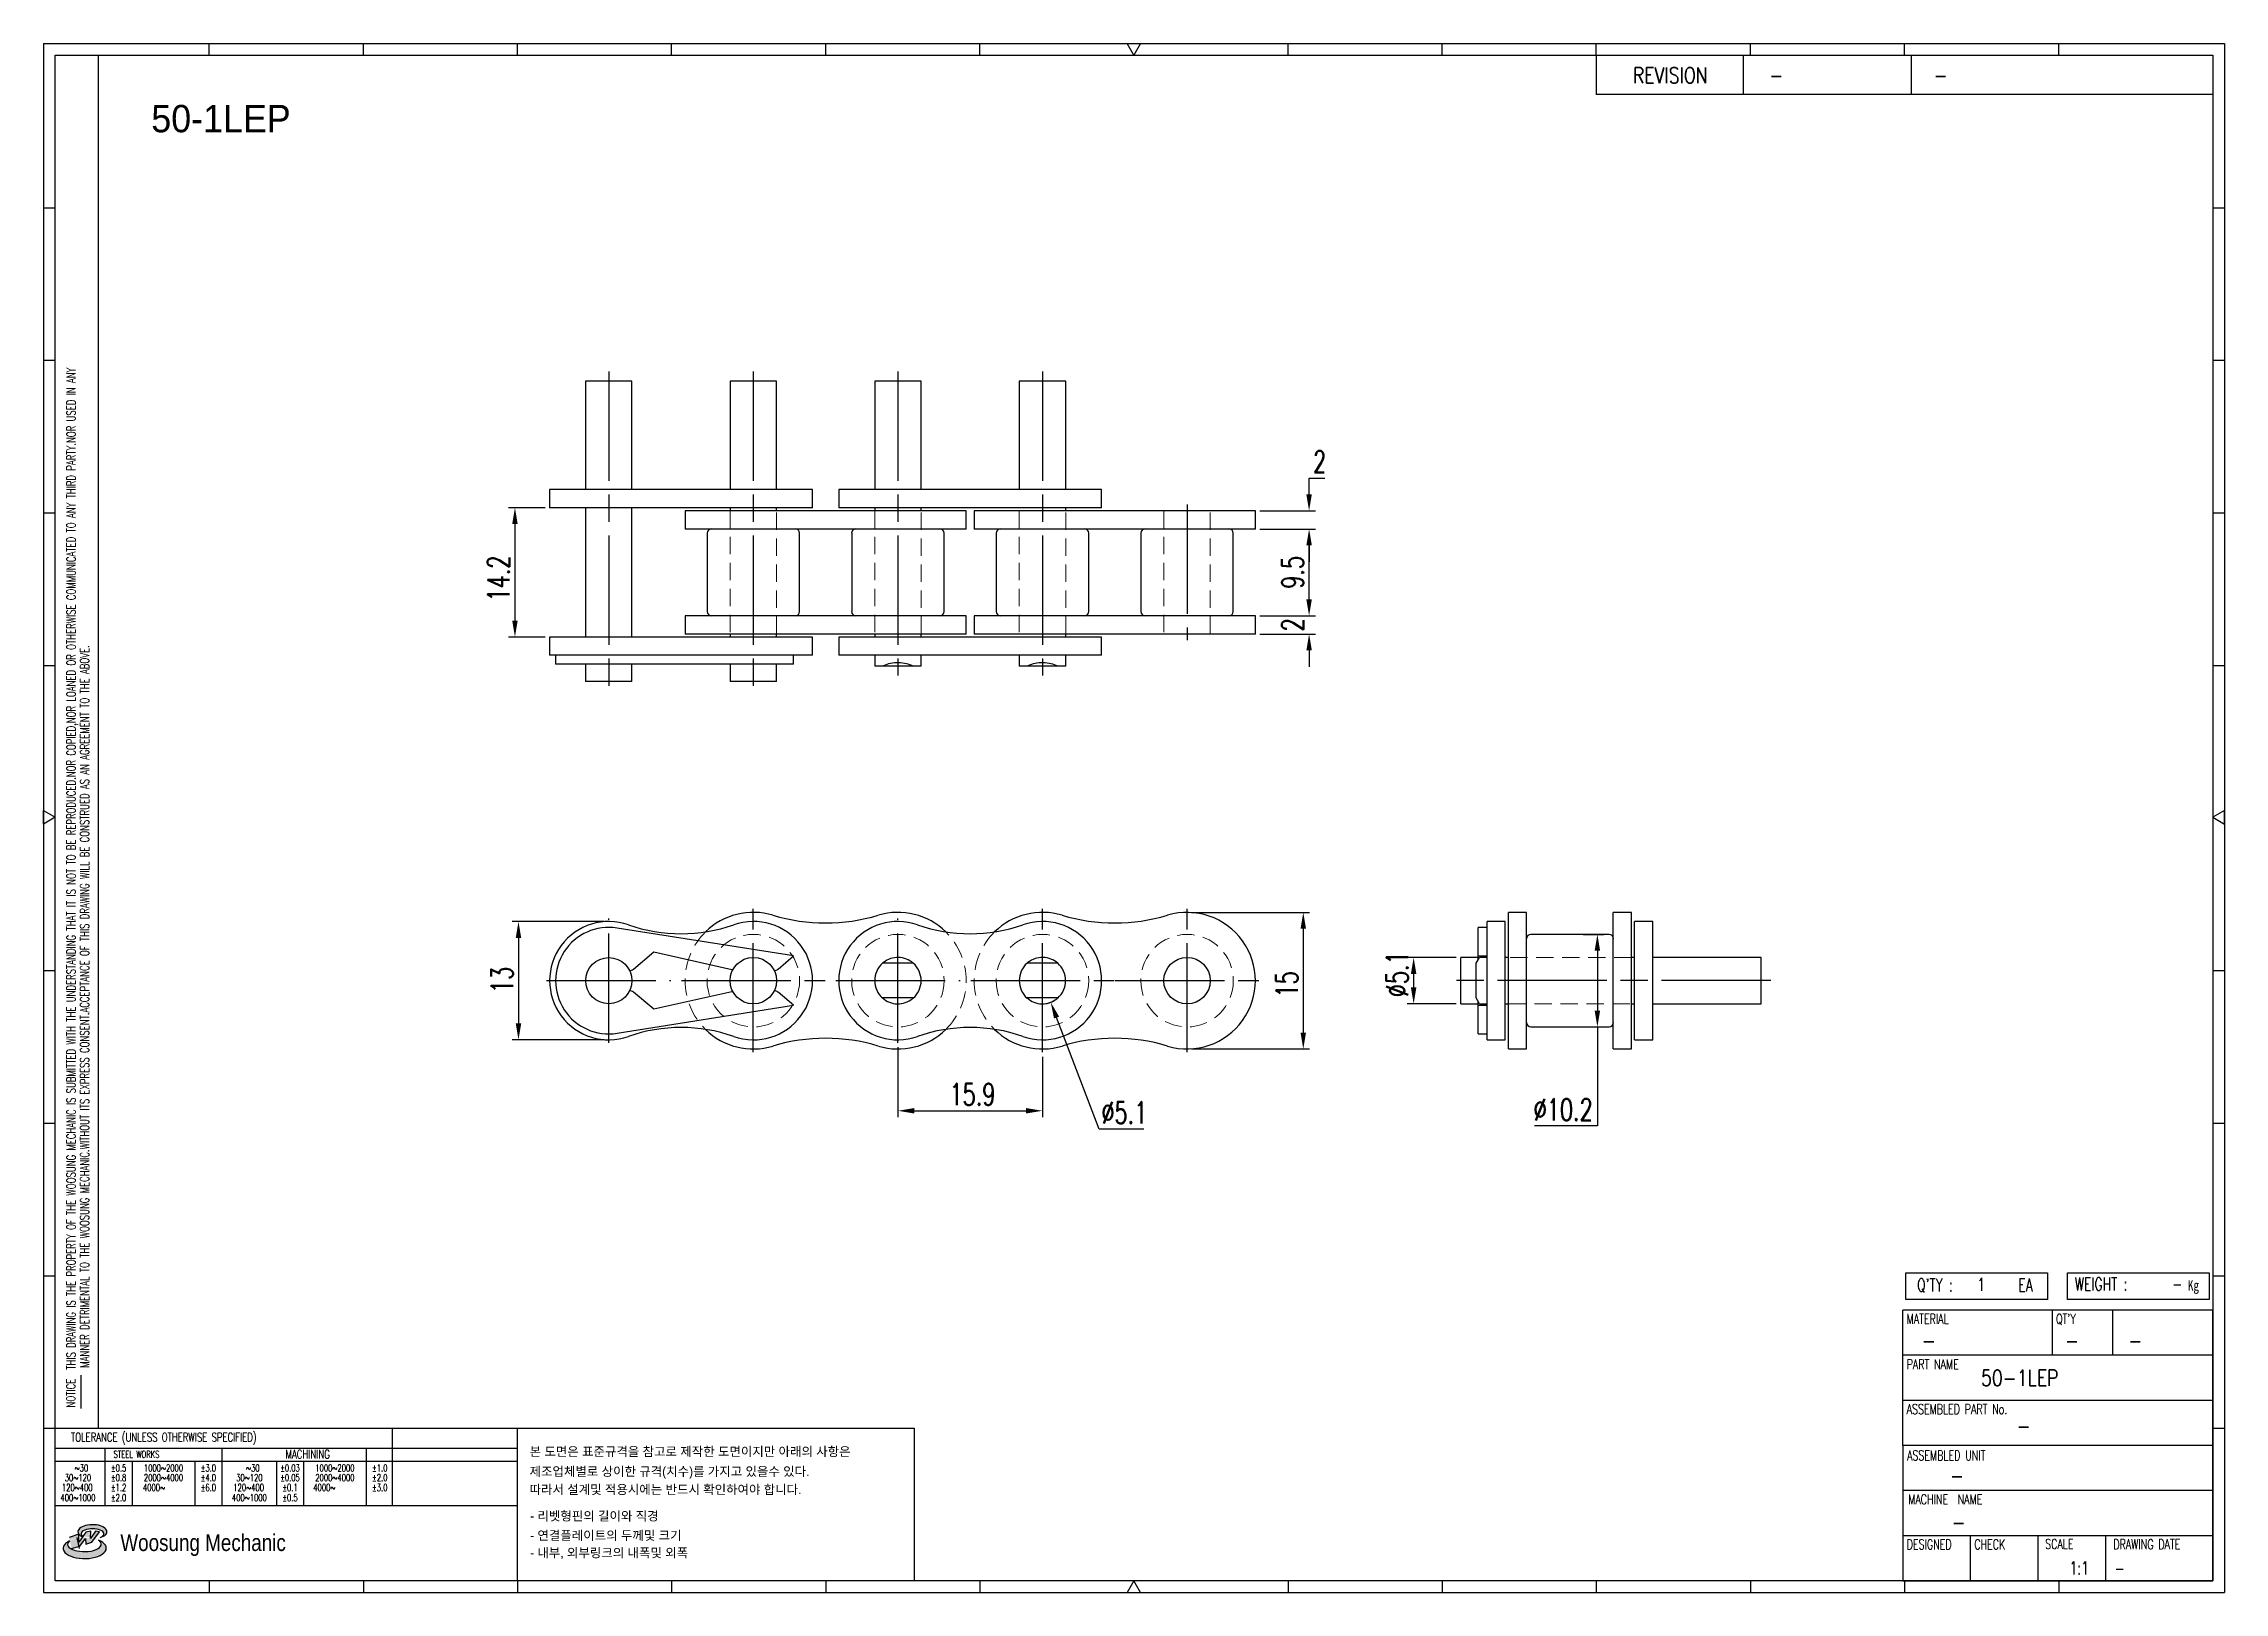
# Model space of a CAD drawing. Header units: millimetres. Extents: x 560 to 800, y 59 to 229.
import ezdxf
from ezdxf.enums import TextEntityAlignment as Align

# ---------------------------------------------------------------- set-up
doc = ezdxf.new("R2010")
doc.units = ezdxf.units.MM
doc.linetypes.add('AM_ISO08W050', pattern=[18, 12, -1.5, 3, -1.5])
doc.linetypes.add('HIDDEN', pattern=[9.525, 6.35, -3.175])
doc.layers.get('Defpoints').update_dxf_attribs({"color": 80})
doc.layers.add('CL1', color=140, linetype='AM_ISO08W050', lineweight=25)
doc.layers.add('HL3', color=1, linetype='HIDDEN', lineweight=0)
for name, color, linetype in [('S-DIM', 7, 'Continuous'), ('TITLE', 7, 'Continuous'), ('도면레이아웃', 7, 'Continuous')]:
    doc.layers.add(name, color=color, linetype=linetype)
doc.styles.add('HAN', font='ROMANS.shx', dxfattribs={"width": 0.7, "bigfont": 'whgtxt.shx'})
doc.styles.add('HKD_ST2', font='romans.shx', dxfattribs={"width": 0.7, "height": 4, "bigfont": '@extfont2.shx'})
doc.styles.add('HSG', font='SIMPLEX.shx', dxfattribs={"width": 0.7, "bigfont": 'HSG.shx'})
doc.styles.add('MtXpl_', font='Gulim.ttf')
doc.styles.add('SLDTEXTSTYLE4', font='arial.ttf', dxfattribs={"width": 0.8})
doc.dimstyles.new('AP1', dxfattribs={"dimtxt": 2.4, "dimasz": 1.8, "dimexe": 0.7, "dimexo": 0.5, "dimgap": 0.6, "dimtad": 1, "dimtoh": 1, "dimdec": 1, "dimrnd": 0.01, "dimzin": 9, "dimdsep": 46, "dimtxsty": 'HSG', "dimcen": 0, "dimclrd": 251, "dimclre": 251, "dimclrt": 60, "dimazin": 2, "dimtp": 1, "dimtm": 1, "dimtfac": 0.5, "dimtdec": 1, "dimtofl": 0, "dimtmove": 0, "dimatfit": 3, "dimfxl": 0, "dimtvp": 1, "dimtolj": 2, "dimlwd": -1, "dimlwe": -1, "dimarcsym": 0})

# ---------------------------------------------------------------- blocks, each defined once
blk = doc.blocks.new('MAST')
at = {"layer": '도면레이아웃'}
h = blk.add_hatch(color=10, dxfattribs=at)
h.paths.add_polyline_path([(1.544, 35.177), (1.554, 34.966), (1.779, 35.034), (2.054, 35.422), (1.908, 35.446), (1.728, 35.167), (1.741, 35.439), (1.547, 35.405), (1.292, 35.041), (1.295, 35.33), (0.943, 35.208), (1.03, 34.8), (1.336, 34.885)])
edge = h.paths.add_edge_path()
edge.add_ellipse((1.795, 35.421), major_axis=(-0.53, 0), ratio=0.487785, start_angle=122.36065, end_angle=403.39574)
edge.add_line((1.411, 35.244), (1.419, 35.261))
edge.add_ellipse((1.798, 35.344), major_axis=(-0.423, 0), ratio=0.444396, start_angle=131.58977, end_angle=386.19408, ccw=False)
edge = h.paths.add_edge_path()
edge.add_ellipse((1.512, 34.815), major_axis=(-0.793, 0), ratio=0.480113, start_angle=314.67633, end_angle=590.85213)
edge.add_ellipse((1.501, 34.958), major_axis=(-0.62, 0), ratio=0.43311, start_angle=331.7024, end_angle=574.42495, ccw=False)
at = {"color": 140}
for p, q in [((0, 90.118), (80.15, 90.118)), ((0, 90.118), (0, 33.191)), ((80.15, 90.118), (80.15, 33.191)), ((57.068, 89.693), (57.068, 88.246)), ((62.47, 89.693), (62.47, 88.246)), ((68.635, 89.693), (68.635, 88.246)), ((79.725, 88.246), (57.068, 88.246)), ((68.449, 43.961), (68.449, 44.936)), ((68.449, 44.936), (73.654, 44.936)), ((73.654, 44.936), (73.654, 43.961)), ((74.39, 43.961), (74.39, 44.936)), ((74.39, 44.936), (79.595, 44.936)), ((79.595, 44.936), (79.595, 43.961)), ((68.336, 38.59), (68.336, 43.563)), ((79.725, 43.563), (68.336, 43.563)), ((73.654, 43.961), (68.449, 43.961)), ((73.827, 43.563), (73.827, 41.905)), ((79.595, 43.961), (74.39, 43.961)), ((76.037, 43.563), (76.037, 41.905)), ((79.725, 38.59), (79.725, 43.563)), ((79.725, 41.905), (68.336, 41.905)), ((79.725, 40.248), (68.336, 40.248)), ((68.336, 38.59), (68.336, 33.616)), ((79.725, 38.59), (68.336, 38.59)), ((79.725, 33.616), (79.725, 38.59)), ((79.725, 36.932), (68.336, 36.932)), ((79.725, 35.274), (68.336, 35.274)), ((70.822, 33.616), (70.822, 35.274)), ((73.309, 33.616), (73.309, 35.274)), ((75.796, 33.616), (75.796, 35.274)), ((0, 33.191), (80.15, 33.191)), ((68.336, 33.616), (79.725, 33.616))]:
    blk.add_line(p, q, dxfattribs=at)
for p, q in [((6.089, 89.693), (6.089, 90.118)), ((11.753, 89.693), (11.753, 90.118)), ((17.418, 89.693), (17.418, 90.118)), ((23.082, 89.693), (23.082, 90.118)), ((28.746, 89.693), (28.746, 90.118)), ((34.411, 89.693), (34.411, 90.118)), ((45.739, 89.693), (45.739, 90.118)), ((51.404, 89.693), (51.404, 90.118)), ((57.068, 89.693), (57.068, 90.118)), ((62.732, 89.693), (62.732, 90.118)), ((68.397, 89.693), (68.397, 90.118)), ((74.061, 89.693), (74.061, 90.118)), ((0, 84.085), (0.425, 84.085)), ((79.725, 84.085), (80.15, 84.085)), ((0, 78.478), (0.425, 78.478)), ((79.725, 78.478), (80.15, 78.478)), ((0, 72.87), (0.425, 72.87)), ((79.725, 72.87), (80.15, 72.87)), ((0, 67.262), (0.425, 67.262)), ((79.725, 67.262), (80.15, 67.262)), ((0, 56.047), (0.425, 56.047)), ((79.725, 56.047), (80.15, 56.047)), ((0, 50.439), (0.425, 50.439)), ((79.725, 50.439), (80.15, 50.439)), ((0, 44.832), (0.425, 44.832)), ((79.725, 44.832), (80.15, 44.832)), ((1.377, 39.947), (1.377, 41.174)), ((0, 39.224), (0.425, 39.224)), ((79.725, 39.224), (80.15, 39.224)), ((6.089, 33.616), (6.089, 33.191)), ((11.753, 33.616), (11.753, 33.191)), ((17.418, 33.616), (17.418, 33.191)), ((23.082, 33.616), (23.082, 33.191)), ((28.746, 33.616), (28.746, 33.191)), ((34.411, 33.616), (34.411, 33.191)), ((45.739, 33.616), (45.739, 33.191)), ((51.404, 33.616), (51.404, 33.191)), ((57.068, 33.616), (57.068, 33.191)), ((62.732, 33.616), (62.732, 33.191)), ((68.397, 33.616), (68.397, 33.191)), ((74.061, 33.616), (74.061, 33.191))]:
    blk.add_line(p, q)
at = {"color": 2}
for p, q in [((2.017, 39.224), (2.017, 89.693)), ((0.425, 39.224), (17.418, 39.224)), ((0.425, 38.487), (17.418, 38.487)), ((2.257, 38.487), (2.257, 36.382)), ((6.557, 38.5), (6.557, 36.382)), ((11.857, 38.487), (11.857, 36.382)), ((12.816, 39.224), (12.816, 36.382)), ((17.418, 33.616), (17.418, 39.224)), ((0.425, 38.012), (17.418, 38.012)), ((3.257, 38.012), (3.257, 36.382)), ((5.557, 38.012), (5.557, 36.382)), ((8.557, 38.012), (8.557, 36.382)), ((9.557, 38.026), (9.557, 36.382)), ((0.425, 36.382), (17.418, 36.382))]:
    blk.add_line(p, q, dxfattribs=at)
for points in [[(40.075, 89.693), (39.83, 90.118), (40.32, 90.118)], [(0.425, 61.679), (0, 61.433), (0, 61.924)], [(79.725, 61.679), (80.15, 61.433), (80.15, 61.924)], [(40.075, 33.616), (39.83, 33.191), (40.32, 33.191)]]:
    blk.add_lwpolyline(points, close=True)
at = {"color": 140}
blk.add_lwpolyline([(0.425, 89.693), (79.725, 89.693), (79.725, 33.616), (0.425, 33.616)], close=True, dxfattribs=at)
at = {"layer": '도면레이아웃'}
for p, q in [((1.295, 35.33), (0.943, 35.208)), ((1.547, 35.405), (1.292, 35.041)), ((1.292, 35.041), (1.295, 35.33)), ((1.741, 35.439), (1.547, 35.405)), ((1.908, 35.446), (1.728, 35.167)), ((1.728, 35.167), (1.741, 35.439)), ((1.779, 35.034), (2.054, 35.422)), ((2.054, 35.422), (1.908, 35.446)), ((1.03, 34.8), (1.336, 34.885)), ((1.224, 35.208), (1.311, 34.8)), ((1.224, 35.208), (1.224, 35.208)), ((1.336, 34.885), (1.544, 35.177)), ((1.419, 35.261), (1.411, 35.244)), ((1.544, 35.177), (1.554, 34.966)), ((1.554, 34.966), (1.779, 35.034))]:
    blk.add_line(p, q, dxfattribs=at)
for centre, major_axis, ratio, start_param, end_param in [((1.795, 35.421), (-0.53, 0), 0.487785, 2.135596, 7.040584), ((1.798, 35.344), (-0.423, 0), 0.444396, 2.296675, 6.740358), ((1.512, 34.815), (-0.793, 0), 0.480113, 5.492138, 10.312315), ((1.501, 34.958), (-0.62, 0), 0.43311, 5.789299, 10.025607)]:
    blk.add_ellipse(centre, major_axis=major_axis, ratio=ratio, start_param=start_param, end_param=end_param, dxfattribs=at)
for s, height, style, width, p in [('REVISION', 0.5806, 'HAN', 0.8, (58.415, 88.664)), ('-', 0.581, 'HAN', 0.8, (63.426, 88.664)), ('-', 0.581, 'HAN', 0.8, (69.468, 88.664)), ("Q'TY : ", 0.4746, 'HKD_ST2', 0.7, (68.857, 44.253)), ('1', 0.475, 'HKD_ST2', 0.7, (71.071, 44.275)), ('EA', 0.4746, 'HKD_ST2', 0.7, (72.578, 44.253)), ('WEIGHT : ', 0.4746, 'HKD_ST2', 0.7, (74.65, 44.286)), ('-', 0.581, 'HAN', 0.8, (69.029, 42.157)), ('-', 0.581, 'HAN', 0.8, (74.289, 42.157)), ('-', 0.581, 'HAN', 0.8, (76.623, 42.157)), ('-', 0.581, 'HAN', 0.8, (72.515, 39.013)), ('-', 0.581, 'HAN', 0.8, (70.067, 37.189)), ('-', 0.581, 'HAN', 0.8, (70.126, 35.48)), ('1:1', 0.4746, 'HKD_ST2', 0.7, (74.458, 33.848)), ('-', 0.475, 'HKD_ST2', 0.7, (76.112, 33.837))]:
    blk.add_text(s, height=height, dxfattribs=dict(style=style, width=width)).set_placement(p)
at = {"color": 6, "style": 'HKD_ST2', "width": 0.7}
for s, p in [(' THIS DRAWING IS THE PROPERTY OF THE WOOSUNG MECHANIC IS SUBMITTED WITH THE UNDERSTANDING THAT IT IS NOT TO BE REPRODUCED.NOR COPIED,NOR LOANED OR OTHERWISE COMMUNICATED TO ANY THIRD PARTY.NOR USED IN ANY', (1.173, 41.217)), ('MANNER DETRIMENTAL TO THE WOOSUNG MECHANIC.WITHOUT ITS EXPRESS CONSENT.ACCEPTANCE OF THIS DRAWING WILL BE CONSTRUED AS AN AGREEMENT TO THE ABOVE.', (1.672, 41.447))]:
    blk.add_text(s, height=0.326266, rotation=90, dxfattribs=at).set_placement(p)
at = {"style": 'HKD_ST2', "width": 0.7}
blk.add_text('-', height=0.475, dxfattribs=at).set_placement((78.613, 44.286), align=Align.RIGHT)
at = {"color": 254, "style": 'HKD_ST2', "width": 0.7}
for s, height, p in [('MATERIAL', 0.3651, (68.474, 43.425)), ("QT'Y", 0.3651, (73.965, 43.425)), ('PART NAME', 0.3651, (68.474, 41.756)), ('ASSEMBLED PART No.', 0.36511, (68.474, 40.109)), ('ASSEMBLED UNIT', 0.36511, (68.49, 38.408)), ('MACHINE  NAME', 0.36511, (68.532, 36.794)), ('DESIGNED', 0.3651, (68.474, 35.136)), ('CHECK', 0.3651, (70.961, 35.136)), ('SCALE', 0.3651, (73.566, 35.153)), ('DRAWING DATE', 0.36511, (76.071, 35.141))]:
    blk.add_text(s, height=height, dxfattribs=at).set_placement(p, align=Align.TOP_LEFT)
at = {"style": 'HKD_ST2', "width": 0.7}
blk.add_text('NOTICE', height=0.3263, rotation=90, dxfattribs=at).set_placement((1.163, 39.988))
blk.add_text('TOLERANCE (UNLESS OTHERWISE SPECIFIED)', height=0.32627, dxfattribs=at).set_placement((4.417, 38.896), align=Align.MIDDLE_CENTER)
at = {"color": 4, "style": 'HKD_ST2', "width": 0.7}
for s, height, p in [('%%12630', 0.261, (1.389, 37.762)), ('1000%%1262000', 0.26101, (4.407, 37.762)), ('%%12630', 0.261, (7.689, 37.762)), ('1000%%1262000', 0.26101, (10.707, 37.762)), ('120%%126400', 0.26101, (1.237, 37.045)), ('30%%126120', 0.261, (1.263, 37.411)), ('4000%%126', 0.261, (4.061, 37.045)), ('2000%%1264000', 0.26101, (4.407, 37.411)), ('120%%126400', 0.26101, (7.537, 37.045)), ('30%%126120', 0.261, (7.563, 37.411)), ('4000%%126', 0.261, (10.321, 37.045)), ('2000%%1264000', 0.26101, (10.707, 37.411)), ('400%%1261000', 0.26101, (1.263, 36.67)), ('400%%1261000', 0.26101, (7.563, 36.67))]:
    blk.add_text(s, height=height, dxfattribs=at).set_placement(p, align=Align.MIDDLE_CENTER)
for s, height, p in [('%%P0.5', 0.261, (2.757, 37.762)), ('STEEL WORKS', 0.26101, (3.416, 38.268)), ('%%P3.0', 0.261, (6.057, 37.762)), ('%%P0.03', 0.261, (9.057, 37.762)), ('MACHINING', 0.3263, (9.707, 38.27)), ('%%P1.0', 0.261, (12.357, 37.762)), ('%%P0.8', 0.261, (2.757, 37.411)), ('%%P1.2', 0.261, (2.757, 37.045)), ('%%P4.0', 0.261, (6.057, 37.411)), ('%%P6.0', 0.261, (6.057, 37.045)), ('%%P0.05', 0.261, (9.057, 37.411)), ('%%P0.1', 0.261, (9.057, 37.045)), ('%%P2.0', 0.261, (12.357, 37.411)), ('%%P3.0', 0.261, (12.357, 37.045)), ('%%P2.0', 0.261, (2.757, 36.67)), ('%%P0.5', 0.261, (9.057, 36.67))]:
    blk.add_text(s, height=height, dxfattribs=at).set_placement(p, align=Align.MIDDLE)
at = {"color": 1, "style": 'SLDTEXTSTYLE4', "width": 0.8}
blk.add_text('Woosung Mechanic', height=0.61957, dxfattribs=at).set_placement((2.822, 34.711))
at = {"layer": 'TITLE', "width": 0.8}
blk.add_text('Kg', height=0.3789, dxfattribs=at).set_placement((78.807, 44.286))
blk = doc.blocks.new('*D2')
at = {"layer": 'Defpoints', "color": 0, "transparency": 16777216}
for p in [(693.36, 166.01), (699.26, 166.01), (693.36, 164.01)]:
    blk.add_point(p, dxfattribs=at)
at = {"layer": 'S-DIM', "color": 251, "linetype": 'ByBlock', "transparency": 16777216}
for p, q in [((699.26, 167.81), (699.26, 169.61)), ((693.86, 166.01), (699.96, 166.01)), ((693.86, 164.01), (699.96, 164.01)), ((699.26, 162.21), (699.26, 160.41))]:
    blk.add_line(p, q, dxfattribs=at)
at = {"layer": 'S-DIM', "color": 251, "transparency": 16777216}
for points in [[(698.96, 167.81), (699.56, 167.81), (699.26, 166.01)], [(698.96, 162.21), (699.56, 162.21), (699.26, 164.01)]]:
    blk.add_solid(points, dxfattribs=at)
at = {"layer": 'S-DIM', "color": 60, "transparency": 16777216, "insert": (697.46, 165.01), "char_height": 2.4, "attachment_point": 5, "rotation": 90, "style": 'HSG'}
blk.add_mtext('\\A2;2', dxfattribs=at)
blk = doc.blocks.new('*D3')
at = {"layer": 'Defpoints', "color": 0, "transparency": 16777216}
for p in [(693.36, 175.54), (699.26, 175.54), (693.36, 166.01)]:
    blk.add_point(p, dxfattribs=at)
at = {"layer": 'S-DIM', "color": 251, "linetype": 'ByBlock', "transparency": 16777216}
for p, q in [((693.86, 175.54), (699.96, 175.54)), ((699.26, 167.81), (699.26, 173.74)), ((693.86, 166.01), (699.96, 166.01))]:
    blk.add_line(p, q, dxfattribs=at)
at = {"layer": 'S-DIM', "color": 251, "transparency": 16777216}
for points in [[(698.96, 173.74), (699.56, 173.74), (699.26, 175.54)], [(698.96, 167.81), (699.56, 167.81), (699.26, 166.01)]]:
    blk.add_solid(points, dxfattribs=at)
at = {"layer": 'S-DIM', "color": 60, "transparency": 16777216, "insert": (697.46, 170.78), "char_height": 2.4, "attachment_point": 5, "rotation": 90, "style": 'HSG'}
blk.add_mtext('\\A2;9.5', dxfattribs=at)
blk = doc.blocks.new('*D4')
at = {"layer": 'Defpoints', "color": 0, "transparency": 16777216}
for p in [(693.36, 177.54), (699.26, 177.54), (693.36, 175.54)]:
    blk.add_point(p, dxfattribs=at)
at = {"layer": 'S-DIM', "color": 251, "linetype": 'ByBlock', "transparency": 16777216}
for p, q in [((699.26, 179.34), (699.26, 181.14)), ((699.26, 181.14), (700.98, 181.14)), ((693.86, 177.54), (699.96, 177.54)), ((693.86, 175.54), (699.96, 175.54)), ((699.26, 173.74), (699.26, 171.94))]:
    blk.add_line(p, q, dxfattribs=at)
at = {"layer": 'S-DIM', "color": 251, "transparency": 16777216}
for points in [[(698.96, 179.34), (699.56, 179.34), (699.26, 177.54)], [(698.96, 173.74), (699.56, 173.74), (699.26, 175.54)]]:
    blk.add_solid(points, dxfattribs=at)
at = {"layer": 'S-DIM', "color": 60, "transparency": 16777216, "insert": (700.42, 182.94), "char_height": 2.4, "attachment_point": 5, "style": 'HSG'}
blk.add_mtext('\\A2;2', dxfattribs=at)
blk = doc.blocks.new('*D5')
at = {"layer": 'Defpoints', "color": 0, "transparency": 16777216}
for p in [(615.86, 177.88), (612.05, 163.68), (615.86, 163.68)]:
    blk.add_point(p, dxfattribs=at)
at = {"layer": 'S-DIM', "color": 251, "linetype": 'ByBlock', "transparency": 16777216}
for p, q in [((615.36, 177.88), (611.35, 177.88)), ((612.05, 176.08), (612.05, 165.48)), ((615.36, 163.68), (611.35, 163.68))]:
    blk.add_line(p, q, dxfattribs=at)
at = {"layer": 'S-DIM', "color": 251, "transparency": 16777216}
for points in [[(611.75, 176.08), (612.35, 176.08), (612.05, 177.88)], [(611.75, 165.48), (612.35, 165.48), (612.05, 163.68)]]:
    blk.add_solid(points, dxfattribs=at)
at = {"layer": 'S-DIM', "color": 60, "transparency": 16777216, "insert": (610.25, 170.1), "char_height": 2.4, "attachment_point": 5, "rotation": 90, "style": 'HSG'}
blk.add_mtext('\\A2;14.2', dxfattribs=at)
blk = doc.blocks.new('*D6')
at = {"layer": 'Defpoints', "color": 0, "transparency": 16777216}
for p in [(622.36, 132.44), (612.44, 119.44), (622.36, 119.44)]:
    blk.add_point(p, dxfattribs=at)
at = {"layer": 'S-DIM', "color": 251, "linetype": 'ByBlock', "transparency": 16777216}
for p, q in [((621.86, 132.44), (611.74, 132.44)), ((612.44, 130.64), (612.44, 121.24)), ((621.86, 119.44), (611.74, 119.44))]:
    blk.add_line(p, q, dxfattribs=at)
at = {"layer": 'S-DIM', "color": 251, "transparency": 16777216}
for points in [[(612.14, 130.64), (612.74, 130.64), (612.44, 132.44)], [(612.14, 121.24), (612.74, 121.24), (612.44, 119.44)]]:
    blk.add_solid(points, dxfattribs=at)
at = {"layer": 'S-DIM', "color": 60, "transparency": 16777216, "insert": (610.64, 126.02), "char_height": 2.4, "attachment_point": 5, "rotation": 90, "style": 'HSG'}
blk.add_mtext('\\A2;13', dxfattribs=at)
blk = doc.blocks.new('*D7')
at = {"layer": 'Defpoints', "color": 0, "transparency": 16777216}
for p in [(654.11, 119.12), (669.98, 118.07), (669.98, 111.65)]:
    blk.add_point(p, dxfattribs=at)
at = {"layer": 'S-DIM', "color": 251, "linetype": 'ByBlock', "transparency": 16777216}
for p, q in [((654.11, 118.62), (654.11, 110.95)), ((669.98, 117.57), (669.98, 110.95)), ((655.91, 111.65), (668.18, 111.65))]:
    blk.add_line(p, q, dxfattribs=at)
at = {"layer": 'S-DIM', "color": 251, "transparency": 16777216}
for points in [[(655.91, 111.95), (655.91, 111.35), (654.11, 111.65)], [(668.18, 111.95), (668.18, 111.35), (669.98, 111.65)]]:
    blk.add_solid(points, dxfattribs=at)
at = {"layer": 'S-DIM', "color": 60, "transparency": 16777216, "insert": (662.3, 113.45), "char_height": 2.4, "attachment_point": 5, "style": 'HSG'}
blk.add_mtext('\\A2;15.9', dxfattribs=at)
blk = doc.blocks.new('*D8')
at = {"layer": 'Defpoints', "color": 0, "transparency": 16777216}
for p in [(669.07, 128.32), (670.89, 123.57)]:
    blk.add_point(p, dxfattribs=at)
at = {"layer": 'S-DIM', "color": 251, "linetype": 'ByBlock', "transparency": 16777216}
for p, q in [((676.21, 109.64), (671.53, 121.88)), ((681.13, 109.64), (676.21, 109.64))]:
    blk.add_line(p, q, dxfattribs=at)
blk.add_arc((669.98, 125.94), 2.55, 275.1384, 300.1531, dxfattribs=at)
at = {"layer": 'S-DIM', "color": 251, "transparency": 16777216}
blk.add_solid([(671.81, 121.99), (671.25, 121.78), (670.89, 123.57)], dxfattribs=at)
at = {"layer": 'S-DIM', "color": 60, "transparency": 16777216, "insert": (678.97, 111.44), "char_height": 2.4, "attachment_point": 5, "style": 'HSG'}
blk.add_mtext('\\A2;∅5.1', dxfattribs=at)
blk = doc.blocks.new('*D9')
at = {"layer": 'Defpoints', "color": 0, "transparency": 16777216}
for p in [(685.86, 133.44), (685.86, 118.44), (698.62, 118.44)]:
    blk.add_point(p, dxfattribs=at)
at = {"layer": 'S-DIM', "color": 251, "linetype": 'ByBlock', "transparency": 16777216}
for p, q in [((686.36, 133.44), (699.32, 133.44)), ((698.62, 131.64), (698.62, 120.24)), ((686.36, 118.44), (699.32, 118.44))]:
    blk.add_line(p, q, dxfattribs=at)
at = {"layer": 'S-DIM', "color": 251, "transparency": 16777216}
for points in [[(698.32, 131.64), (698.92, 131.64), (698.62, 133.44)], [(698.32, 120.24), (698.92, 120.24), (698.62, 118.44)]]:
    blk.add_solid(points, dxfattribs=at)
at = {"layer": 'S-DIM', "color": 60, "transparency": 16777216, "insert": (696.82, 125.53), "char_height": 2.4, "attachment_point": 5, "rotation": 90, "style": 'HSG'}
blk.add_mtext('\\A2;15', dxfattribs=at)
blk = doc.blocks.new('*D10')
at = {"layer": 'Defpoints', "color": 0, "transparency": 16777216}
for p in [(715.91, 128.49), (710.74, 123.4), (715.91, 123.4)]:
    blk.add_point(p, dxfattribs=at)
at = {"layer": 'S-DIM', "color": 251, "linetype": 'ByBlock', "transparency": 16777216}
for p, q in [((715.41, 128.49), (710.04, 128.49)), ((710.74, 126.69), (710.74, 125.2)), ((715.41, 123.4), (710.04, 123.4))]:
    blk.add_line(p, q, dxfattribs=at)
at = {"layer": 'S-DIM', "color": 251, "transparency": 16777216}
for points in [[(710.44, 126.69), (711.04, 126.69), (710.74, 128.49)], [(710.44, 125.2), (711.04, 125.2), (710.74, 123.4)]]:
    blk.add_solid(points, dxfattribs=at)
at = {"layer": 'S-DIM', "color": 60, "transparency": 16777216, "insert": (708.94, 126.64), "char_height": 2.4, "attachment_point": 5, "rotation": 90, "style": 'HSG'}
blk.add_mtext('\\A2;%%c5.1', dxfattribs=at)
blk = doc.blocks.new('*D11')
at = {"layer": 'Defpoints', "color": 0, "transparency": 16777216}
for p in [(728.84, 131.02), (728.84, 120.86), (730.92, 120.86)]:
    blk.add_point(p, dxfattribs=at)
at = {"layer": 'S-DIM', "color": 251, "linetype": 'ByBlock', "transparency": 16777216}
for p, q in [((729.34, 131.02), (731.62, 131.02)), ((730.92, 129.22), (730.92, 122.66)), ((729.34, 120.86), (731.62, 120.86)), ((730.92, 120.86), (730.92, 109.98)), ((730.92, 109.98), (724, 109.98))]:
    blk.add_line(p, q, dxfattribs=at)
at = {"layer": 'S-DIM', "color": 251, "transparency": 16777216}
for points in [[(730.62, 129.22), (731.22, 129.22), (730.92, 131.02)], [(730.62, 122.66), (731.22, 122.66), (730.92, 120.86)]]:
    blk.add_solid(points, dxfattribs=at)
at = {"layer": 'S-DIM', "color": 60, "transparency": 16777216, "insert": (727.16, 111.78), "char_height": 2.4, "attachment_point": 5, "style": 'HSG'}
blk.add_mtext('\\A2;%%c10.2', dxfattribs=at)

msp = doc.modelspace()

# ---------------------------------------------------------------- linework, layer by layer
for p, q in [((624.9, 191.78), (619.81, 191.78)), ((619.81, 191.78), (619.81, 179.88)), ((624.9, 179.88), (624.9, 191.78)), ((640.78, 191.78), (635.69, 191.78)), ((635.69, 191.78), (635.69, 179.88)), ((640.78, 179.88), (640.78, 191.78)), ((656.65, 191.78), (651.56, 191.78)), ((651.56, 191.78), (651.56, 179.88)), ((656.65, 179.88), (656.65, 191.78)), ((672.53, 191.78), (667.44, 191.78)), ((667.44, 191.78), (667.44, 179.88)), ((672.53, 179.88), (672.53, 191.78)), ((615.86, 179.88), (615.86, 177.88)), ((644.73, 179.88), (615.86, 179.88)), ((644.73, 177.88), (644.73, 179.88)), ((647.61, 179.88), (647.61, 177.88)), ((676.48, 179.88), (647.61, 179.88)), ((676.48, 177.88), (676.48, 179.88)), ((644.73, 177.88), (615.86, 177.88)), ((619.81, 177.88), (619.81, 163.68)), ((624.9, 163.68), (624.9, 177.88)), ((630.73, 177.54), (630.73, 175.54)), ((661.61, 177.54), (630.73, 177.54)), ((635.69, 177.88), (635.69, 177.54)), ((640.78, 177.54), (640.78, 177.88)), ((676.48, 177.88), (647.61, 177.88)), ((651.56, 177.88), (651.56, 177.54)), ((656.65, 177.54), (656.65, 177.88)), ((661.61, 175.54), (661.61, 177.54)), ((662.48, 177.54), (662.48, 175.54)), ((693.36, 177.54), (662.48, 177.54)), ((672.53, 177.54), (672.53, 177.88)), ((693.36, 175.54), (693.36, 177.54)), ((661.61, 175.54), (630.73, 175.54)), ((633.15, 175.07), (633.15, 166.49)), ((643.31, 166.49), (643.31, 175.07)), ((649.03, 175.07), (649.03, 166.49)), ((659.19, 166.49), (659.19, 175.07)), ((693.36, 175.54), (662.48, 175.54)), ((664.9, 175.07), (664.9, 166.49)), ((675.06, 166.49), (675.06, 175.07)), ((680.78, 175.07), (680.78, 166.49)), ((690.94, 166.49), (690.94, 175.07)), ((661.61, 166.01), (630.73, 166.01)), ((630.73, 166.01), (630.73, 164.01)), ((661.61, 164.01), (661.61, 166.01)), ((693.36, 166.01), (662.48, 166.01)), ((662.48, 166.01), (662.48, 164.01)), ((693.36, 164.01), (693.36, 166.01)), ((615.86, 163.68), (615.86, 161.68)), ((644.73, 163.68), (615.86, 163.68)), ((661.61, 164.01), (630.73, 164.01)), ((635.69, 164.01), (635.69, 163.68)), ((640.78, 163.68), (640.78, 164.01)), ((644.73, 161.68), (644.73, 163.68)), ((647.61, 163.68), (647.61, 161.68)), ((676.48, 163.68), (647.61, 163.68)), ((651.56, 164.01), (651.56, 163.68)), ((656.65, 163.68), (656.65, 164.01)), ((693.36, 164.01), (662.48, 164.01)), ((672.53, 163.68), (672.53, 164.01)), ((676.48, 161.68), (676.48, 163.68)), ((644.73, 161.68), (615.86, 161.68)), ((616.51, 161.68), (616.51, 160.68)), ((642.65, 160.68), (616.51, 160.68)), ((619.81, 160.68), (619.81, 158.78)), ((624.9, 158.78), (624.9, 160.68)), ((635.69, 160.68), (635.69, 158.78)), ((640.78, 158.78), (640.78, 160.68)), ((642.65, 160.68), (642.65, 161.68)), ((676.48, 161.68), (647.61, 161.68)), ((651.56, 161.68), (651.56, 160.48)), ((656.65, 160.48), (651.56, 160.48)), ((656.65, 160.48), (656.65, 161.68)), ((667.44, 161.68), (667.44, 160.48)), ((672.53, 160.48), (667.44, 160.48)), ((672.53, 160.48), (672.53, 161.68)), ((624.9, 158.78), (619.81, 158.78)), ((640.78, 158.78), (635.69, 158.78)), ((642.65, 128.65), (623.27, 131.72)), ((718.81, 131.79), (717.81, 131.79)), ((717.81, 128.2), (717.81, 131.79)), ((720.81, 132.44), (718.81, 132.44)), ((718.81, 119.44), (718.81, 132.44)), ((720.81, 119.44), (720.81, 132.44)), ((723.14, 133.44), (721.14, 133.44)), ((721.14, 118.44), (721.14, 133.44)), ((723.14, 118.44), (723.14, 133.44)), ((734.67, 133.44), (732.67, 133.44)), ((732.67, 118.44), (732.67, 133.44)), ((734.67, 118.44), (734.67, 133.44)), ((737.01, 132.44), (735.01, 132.44)), ((735.01, 119.44), (735.01, 132.44)), ((737.01, 119.44), (737.01, 132.44)), ((732.2, 131.02), (723.62, 131.02)), ((625.06, 127.21), (627.29, 129.09)), ((627.29, 129.09), (635.87, 127.16)), ((640.94, 127.21), (642.65, 128.65)), ((655.79, 127.85), (652.42, 127.85)), ((671.67, 127.85), (668.3, 127.85)), ((715.91, 123.4), (715.91, 128.49)), ((717.81, 128.49), (715.91, 128.49)), ((717.61, 127.85), (717.98, 128.49)), ((717.61, 124.04), (717.61, 127.85)), ((717.81, 128.65), (718.81, 128.65)), ((718.81, 128.49), (717.98, 128.49)), ((721.14, 128.49), (720.81, 128.49)), ((735.01, 128.49), (734.67, 128.49)), ((748.91, 128.49), (737.01, 128.49)), ((748.91, 123.4), (748.91, 128.49)), ((627.29, 122.8), (625.06, 124.67)), ((635.87, 124.73), (627.29, 122.8)), ((642.65, 123.24), (640.94, 124.67)), ((623.27, 120.17), (642.65, 123.24)), ((655.79, 124.04), (652.42, 124.04)), ((671.67, 124.04), (668.3, 124.04)), ((715.91, 123.4), (717.81, 123.4)), ((717.98, 123.4), (717.61, 124.04)), ((717.81, 120.09), (717.81, 123.69)), ((717.81, 123.24), (718.81, 123.24)), ((717.98, 123.4), (718.81, 123.4)), ((720.81, 123.4), (721.14, 123.4)), ((734.67, 123.4), (735.01, 123.4)), ((737.01, 123.4), (748.91, 123.4)), ((717.81, 120.09), (718.81, 120.09)), ((723.62, 120.86), (732.2, 120.86)), ((718.81, 119.44), (720.81, 119.44)), ((721.14, 118.44), (723.14, 118.44)), ((732.67, 118.44), (734.67, 118.44)), ((735.01, 119.44), (737.01, 119.44))]:
    msp.add_line(p, q)
for points in [[(655.79, 160.48), (655.62, 160.56), (655.43, 160.63), (655.24, 160.69), (655.04, 160.74), (654.83, 160.78), (654.61, 160.82), (654.39, 160.83), (654.17, 160.84), (653.95, 160.84), (653.73, 160.83), (653.51, 160.8), (653.3, 160.77), (653.09, 160.72), (652.89, 160.66), (652.7, 160.6), (652.52, 160.52), (652.42, 160.48)], [(671.67, 160.48), (671.49, 160.56), (671.31, 160.63), (671.11, 160.69), (670.91, 160.74), (670.7, 160.78), (670.49, 160.82), (670.27, 160.83), (670.04, 160.84), (669.82, 160.84), (669.6, 160.83), (669.38, 160.8), (669.17, 160.77), (668.96, 160.72), (668.76, 160.66), (668.57, 160.6), (668.39, 160.52), (668.3, 160.48)], [(655.79, 127.85), (655.62, 127.99), (655.43, 128.12), (655.24, 128.22), (655.04, 128.31), (654.83, 128.39), (654.61, 128.44), (654.39, 128.47), (654.17, 128.49), (653.95, 128.48), (653.73, 128.46), (653.51, 128.42), (653.3, 128.36), (653.09, 128.28), (652.89, 128.18), (652.7, 128.06), (652.52, 127.93), (652.42, 127.85)], [(671.67, 127.85), (671.49, 127.99), (671.31, 128.12), (671.11, 128.22), (670.91, 128.31), (670.7, 128.39), (670.49, 128.44), (670.27, 128.47), (670.04, 128.49), (669.82, 128.48), (669.6, 128.46), (669.38, 128.42), (669.17, 128.36), (668.96, 128.28), (668.76, 128.18), (668.57, 128.06), (668.39, 127.93), (668.3, 127.85)], [(652.42, 124.04), (652.6, 123.9), (652.78, 123.77), (652.98, 123.66), (653.18, 123.57), (653.39, 123.5), (653.6, 123.45), (653.82, 123.41), (654.04, 123.4), (654.27, 123.4), (654.49, 123.43), (654.71, 123.47), (654.92, 123.53), (655.13, 123.61), (655.33, 123.71), (655.52, 123.82), (655.69, 123.95), (655.79, 124.04)], [(668.3, 124.04), (668.47, 123.9), (668.66, 123.77), (668.85, 123.66), (669.05, 123.57), (669.26, 123.5), (669.48, 123.45), (669.7, 123.41), (669.92, 123.4), (670.14, 123.4), (670.36, 123.43), (670.58, 123.47), (670.79, 123.53), (671, 123.61), (671.2, 123.71), (671.39, 123.82), (671.57, 123.95), (671.67, 124.04)]]:
    msp.add_lwpolyline(points)
at = {"color": 140}
msp.add_lwpolyline([(612.34, 76.78), (655.9, 76.78), (655.9, 60.03), (612.34, 60.03)], close=True, dxfattribs=at)
for centre, radius in [((622.36, 125.94), 2.54), ((638.23, 125.94), 2.55), ((685.86, 125.94), 2.55)]:
    msp.add_circle(centre, radius)
for centre, radius, start, end in [((633.63, 175.07), 0.476, 90, 180), ((642.84, 175.07), 0.476, 360, 90), ((649.5, 175.07), 0.477, 90, 180), ((658.71, 175.07), 0.477, 0, 90), ((665.38, 175.07), 0.476, 90, 180), ((674.59, 175.07), 0.476, 360, 90), ((681.25, 175.07), 0.477, 90, 180), ((690.46, 175.07), 0.477, 0, 90), ((633.63, 166.49), 0.476, 180, 270), ((642.84, 166.49), 0.476, 270, 0), ((649.5, 166.49), 0.477, 180, 270), ((658.71, 166.49), 0.477, 270, 360), ((665.38, 166.49), 0.476, 180, 270), ((674.59, 166.49), 0.476, 270, 0), ((681.25, 166.49), 0.477, 180, 270), ((690.46, 166.49), 0.477, 270, 360), ((622.36, 125.94), 6.5, 70.6253, 289.3747), ((622.36, 125.94), 5.85, 81, 279), ((630.29, 148.52), 17.43, 250.6253, 289.3747), ((638.23, 125.94), 7.5, 73.3282, 134.4604), ((638.23, 125.94), 6.5, 250.6253, 109.3747), ((646.17, 152.41), 20.13, 253.3049, 286.6951), ((654.11, 125.94), 6.5, 70.6253, 289.3747), ((654.11, 125.94), 7.5, 45.5396, 106.6718), ((662.04, 148.52), 17.43, 250.6253, 289.3747), ((669.98, 125.94), 7.5, 73.3282, 134.4604), ((669.98, 125.94), 6.5, 250.6253, 109.3747), ((677.92, 152.45), 20.17, 253.3282, 286.6718), ((685.86, 125.94), 7.5, 253.3282, 106.6718), ((723.62, 130.55), 0.477, 90, 180), ((732.2, 130.55), 0.477, 0, 90), ((624.64, 127.71), 0.65, 270.0367, 310), ((636.01, 127.79), 0.65, 257.3421, 267.8776), ((640.52, 127.71), 0.65, 270.0367, 310), ((654.11, 125.94), 2.55, 131.4096, 228.5904), ((654.11, 125.94), 2.55, 311.4096, 48.5904), ((669.98, 125.94), 2.55, 131.4096, 228.5904), ((669.98, 125.94), 2.54, 311.4096, 48.5904), ((624.64, 124.18), 0.65, 50, 89.9633), ((636.01, 124.09), 0.65, 92.1224, 102.6579), ((640.52, 124.18), 0.65, 50, 89.9633), ((630.29, 103.37), 17.43, 70.6253, 109.3747), ((638.23, 125.94), 7.5, 225.5396, 286.6718), ((654.11, 125.94), 7.5, 253.3282, 314.4604), ((662.04, 103.37), 17.43, 70.6253, 109.3747), ((669.98, 125.94), 7.5, 225.5396, 286.6718), ((723.62, 121.34), 0.477, 180, 270), ((732.2, 121.34), 0.477, 270, 0), ((646.17, 99.48), 20.13, 73.3049, 106.6951), ((677.92, 99.44), 20.17, 73.3282, 106.6718)]:
    msp.add_arc(centre, radius, start, end)
at = {"layer": 'CL1'}
for p, q in [((622.36, 192.83), (622.36, 157.66)), ((638.23, 192.83), (638.23, 157.66)), ((654.11, 192.83), (654.11, 159.45)), ((669.98, 192.83), (669.98, 159.45)), ((685.86, 178.22), (685.86, 163.34)), ((622.36, 119.12), (622.36, 132.77)), ((638.23, 118.07), (638.23, 133.82)), ((654.11, 119.12), (654.11, 132.77)), ((669.98, 118.07), (669.98, 133.82)), ((685.86, 118.07), (685.86, 133.82)), ((615.53, 125.94), (629.18, 125.94)), ((630.36, 125.94), (646.11, 125.94)), ((647.28, 125.94), (660.93, 125.94)), ((662.11, 125.94), (677.86, 125.94)), ((677.98, 125.94), (693.73, 125.94)), ((749.96, 125.94), (714.79, 125.94))]:
    msp.add_line(p, q, dxfattribs=at)
at = {"layer": 'HL3', "ltscale": 0.3}
for p, q in [((635.69, 177.54), (635.69, 164.01)), ((635.69, 177.54), (635.69, 164.01)), ((640.78, 164.01), (640.78, 177.54)), ((640.78, 164.01), (640.78, 177.54)), ((651.56, 177.54), (651.56, 164.01)), ((651.56, 177.54), (651.56, 164.01)), ((656.65, 164.01), (656.65, 177.54)), ((656.65, 164.01), (656.65, 177.54)), ((667.44, 177.54), (667.44, 164.01)), ((667.44, 177.54), (667.44, 164.01)), ((672.53, 164.01), (672.53, 177.54)), ((672.53, 164.01), (672.53, 177.54)), ((683.31, 177.54), (683.31, 164.01)), ((688.4, 164.01), (688.4, 177.54)), ((734.67, 128.49), (721.14, 128.49)), ((721.14, 123.4), (734.67, 123.4))]:
    msp.add_line(p, q, dxfattribs=at)
for centre in [(638.23, 125.94), (654.11, 125.94), (669.98, 125.94), (685.86, 125.94)]:
    msp.add_circle(centre, 5.08, dxfattribs=at)
for centre, start, end in [((638.23, 125.94), 134.4604, 225.5396), ((654.11, 125.94), 314.4604, 45.5396), ((669.98, 125.94), 134.4604, 225.5396)]:
    msp.add_arc(centre, 7.5, start, end, dxfattribs=at)

# ---------------------------------------------------------------- block references
at = {"color": 140, "xscale": 2.987860568001075, "yscale": 2.987860568001075, "zscale": 2.987860568001075}
msp.add_blockref('MAST', (560.29, -40.41), dxfattribs=at)

# ---------------------------------------------------------------- texts
at = {"color": 254, "style": 'MtXpl_'}
msp.add_text('50-1LEP', height=3.007, dxfattribs=at).set_placement((572.12, 219.11))
at = {"style": 'HAN', "width": 0.8}
msp.add_text('50-1LEP', height=1.735, dxfattribs=at).set_placement((773.05, 81.45))
at = {"color": 140, "style": 'MtXpl_'}
for s, p in [('본 도면은 표준규격을 참고로 제작한 도면이지만 아래의 사항은', (613.66, 73.73)), ('제조업체별로 상이한 규격(치수)를 가지고 있을수 있다.', (613.66, 71.55)), ('따라서 설계및 적용시에는 반드시 확인하여야 합니다.', (613.66, 69.56)), ('- 리벳형핀의 길이와 직경', (613.72, 66.65)), ('- 연결플레이트의 두께및 크기', (613.72, 64.52)), ('- 내부, 외부링크의 내폭및 외폭', (613.72, 62.61))]:
    msp.add_text(s, height=1.0023, dxfattribs=at).set_placement(p)

# ---------------------------------------------------------------- dimensions: what is measured, and where the dimension line sits
at = {"layer": 'S-DIM'}
for base, p1, p2, picture, middle in [((699.26, 177.54), (693.36, 175.54), (693.36, 177.54), '*D4', (700.42, 182.94)), ((699.26, 175.54), (693.36, 166.01), (693.36, 175.54), '*D3', (697.46, 170.78))]:
    dim = msp.add_linear_dim(base=base, p1=p1, p2=p2, angle=90, dimstyle='AP1', dxfattribs=at)
    dim.commit()
    dim.dimension.update_dxf_attribs({"geometry": picture, "text_midpoint": middle})
for base, p1, p2, picture, middle in [((612.05, 163.68), (615.86, 177.88), (615.86, 163.68), '*D5', (612.05, 170.1)), ((699.26, 166.01), (693.36, 164.01), (693.36, 166.01), '*D2', (699.26, 165.01)), ((612.44, 119.44), (622.36, 132.44), (622.36, 119.44), '*D6', (612.44, 126.02)), ((698.62, 118.44), (685.86, 133.44), (685.86, 118.44), '*D9', (698.62, 125.53))]:
    dim = msp.add_linear_dim(base=base, p1=p1, p2=p2, angle=90, dimstyle='AP1', dxfattribs=at)
    dim.commit()
    dim.dimension.update_dxf_attribs({"geometry": picture, "text_midpoint": middle, "dimtype": 128})
for base, p1, p2, picture, middle in [((710.74, 123.4), (715.91, 128.49), (715.91, 123.4), '*D10', (710.74, 126.64)), ((730.92, 120.86), (728.84, 131.02), (728.84, 120.86), '*D11', (727.16, 109.98))]:
    dim = msp.add_linear_dim(base=base, p1=p1, p2=p2, angle=90, text='%%c<>', dimstyle='AP1', dxfattribs=at)
    dim.commit()
    dim.dimension.update_dxf_attribs({"geometry": picture, "text_midpoint": middle, "dimtype": 128})
dim = msp.add_diameter_dim_2p(p1=(669.07, 128.32), p2=(670.89, 123.57), dimstyle='AP1', dxfattribs=at)
dim.commit()
dim.dimension.update_dxf_attribs({"geometry": '*D8', "text_midpoint": (678.97, 109.64), "dimtype": 131})
dim = msp.add_linear_dim(base=(669.98, 111.65), p1=(654.11, 119.12), p2=(669.98, 118.07), dimstyle='AP1', dxfattribs=at)
dim.commit()
dim.dimension.update_dxf_attribs({"geometry": '*D7', "text_midpoint": (662.3, 111.65), "dimtype": 128})

doc.saveas('drawing.dxf')
